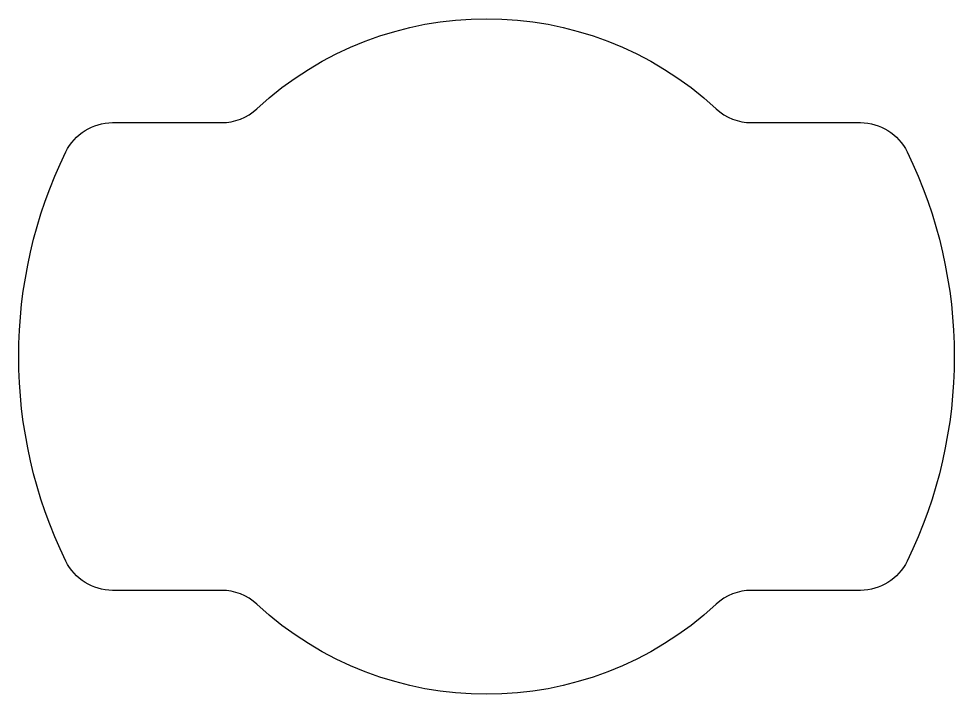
# Model space of a CAD drawing. Header units: millimetres. Extents: x -9 to 9, y -6.5 to 6.5.
import ezdxf

# ---------------------------------------------------------------- set-up
doc = ezdxf.new("R2010")
doc.units = ezdxf.units.MM
doc.layers.get('0').update_dxf_attribs({"linetype": 'CONTINUOUS'})

msp = doc.modelspace()

# ---------------------------------------------------------------- linework, layer by layer
msp.add_lwpolyline([(-8.093, -3.938, -0.230358), (-8.093, 3.938, -0.287008), (-7.194, 4.5), (-5.099, 4.5, 0.189103), (-4.419, 4.767, -0.392232), (4.419, 4.767, 0.189103), (5.099, 4.5), (7.194, 4.5, -0.287008), (8.093, 3.938, -0.230358), (8.093, -3.938, -0.287008), (7.194, -4.5), (5.099, -4.5, 0.189103), (4.419, -4.767, -0.392232), (-4.419, -4.767, 0.189103), (-5.099, -4.5), (-7.194, -4.5, -0.287008)], format="xyb", close=True)

doc.saveas('drawing.dxf')
